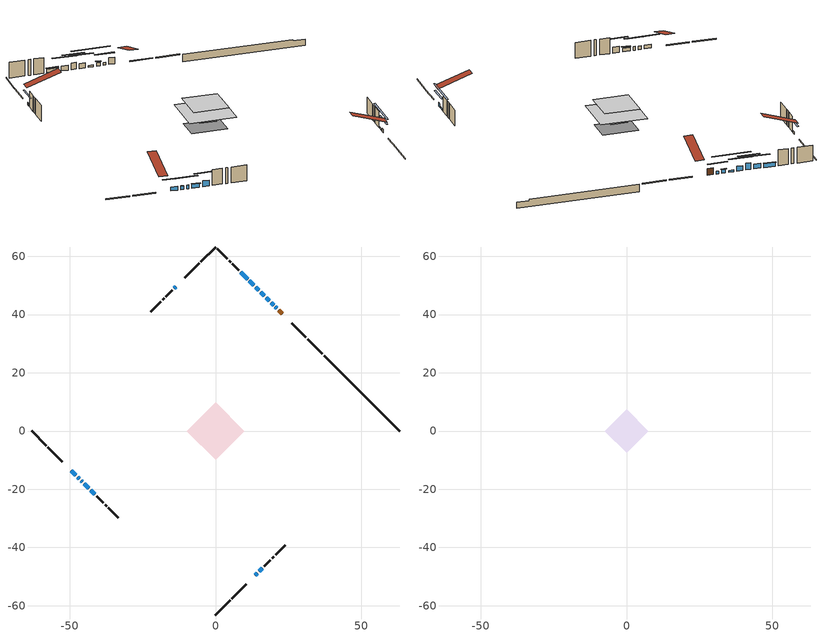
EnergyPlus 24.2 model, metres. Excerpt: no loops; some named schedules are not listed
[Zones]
conditioned space
 floor outside (Floor1 construction): -3.6,0 0,3.6 3.6,0 0,-3.6 z0.31
 floor adiabatic (AdiabaticFloorConstruction): -9.93,0 0,9.93 9.93,0 0,-9.93 z2.75
 floor foundation (Slab1 construction): -6.47,1.16 -1.16,6.47 6.47,-1.16 1.16,-6.47 z-1.98
 wall outside (RimJoist1 construction): 0,-63.22 4.98,-58.23 / -63.22,0 -58.23,-4.98 / 0,63.22 -4.98,58.23 / 36.7,26.52 31.71,31.5 z0.31:0.61
 wall outside (RimJoist2 construction): 5.64,-57.57 10.49,-52.72 / -57.57,-5.64 -52.72,-10.49 / -5.64,57.57 -10.49,52.72 / 31.05,32.16 26.2,37.01 z0.31:0.61
 wall outside (AdiabaticWallConstruction 1): 22.97,40.24 21.76,41.45 z0.31:2.34
 wall outside (AdiabaticWallConstruction): 21.1,42.11 20.6,42.61 / -13.72,49.49 -14.22,48.99 z0.31:1.13; 19.95,43.27 19.15,44.06 / 13.72,-49.49 14.33,-48.88 / -47.37,-15.85 -46.75,-16.46 / 11.02,52.19 8.65,54.57 z0.31:1.43; -49.49,-13.72 -48.02,-15.19 / -46.1,-17.12 -45.7,-17.51 / -45.05,-18.17 -43.47,-19.75 z0.31:1.48; 18.5,44.72 17.38,45.83 / 14.99,-48.23 16.03,-47.18 z0.31:0.82; 16.73,46.49 15.47,47.75 / 13.12,50.1 11.68,51.54 z0.31:1.78; 14.81,48.4 13.77,49.44 z0.31:2.34; -42.81,-20.4 -41.41,-21.81 z0.31:2.09
 wall outside (Wall1 construction): 16.69,-46.53 18.84,-44.38 / -40.75,-22.46 -38.6,-24.61 / -14.88,48.33 -17.03,46.18 / 7.99,55.23 5.84,57.38 z0.31:5.19
 wall outside (Wall2 construction): 19.5,-43.72 20.01,-43.21 / -37.94,-25.27 -37.43,-25.78 / -17.69,45.53 -18.2,45.01 / 5.18,58.03 4.67,58.55 z0.31:5.19
 wall outside (Wall3 construction): 20.67,-42.55 24.02,-39.2 / -36.77,-26.44 -33.42,-29.79 / -18.86,44.36 -22.21,41 / 4.01,59.2 0.66,62.56 z0.31:5.19
 wall foundation (FoundationWall1 construction): 37.35,25.86,-1.98 37.35,25.86,0.31 60.63,2.59,0.31 60.63,2.59,-0.11 63.22,0,-0.11 63.22,0,-1.98
 window (WindowConstruction): 21.1,42.11 20.6,42.61 z0.31:1.12
 window (WindowConstruction 7): 19.94,43.27 19.15,44.06 z0.31:1.43
 window (WindowConstruction 8): 13.72,-49.49 14.33,-48.88 z0.31:1.43
 window (WindowConstruction 9): -49.49,-13.72 -48.02,-15.19 z0.31:1.48
 window (WindowConstruction 10): -47.36,-15.85 -46.75,-16.46 z0.31:1.43
 window (WindowConstruction 11): -46.1,-17.12 -45.7,-17.51 z0.31:1.48
 window (WindowConstruction 12): -45.05,-18.17 -43.47,-19.75 z0.31:1.48
 window (WindowConstruction 13): 18.5,44.72 17.38,45.83 z0.31:0.82
 window (WindowConstruction 1): 16.73,46.49 15.47,47.75 z0.31:1.78
 window (WindowConstruction 14): 14.99,-48.23 16.03,-47.19 z0.31:0.82
 window (WindowConstruction 2): 14.81,48.4 13.77,49.44 z0.31:2.34
 window (WindowConstruction 3): 13.11,50.1 11.68,51.54 z0.31:1.78
 window (WindowConstruction 4): -13.72,49.49 -14.22,48.99 z0.31:1.12
 window (WindowConstruction 5): -42.81,-20.4 -41.41,-21.8 z0.31:2.09
 window (WindowConstruction 6): 11.02,52.2 8.65,54.57 z0.31:1.43
 door (Door): 22.97,40.24 21.76,41.45 z0.31:2.34
 ceiling adiabatic (AdiabaticFloorConstruction): 0,-9.93 9.93,0 0,9.93 -9.93,0 z2.75
attic - vented
 floor to conditioned space (Floor2 construction Reversed): -7.47,0 0,7.47 7.47,0 0,-7.47 z5.19
 roof outside (Roof1 construction): 13.06,-50.15,5.19 5.79,-42.88,8.62 3.87,-44.79,8.62 11.15,-52.07,5.19; -50.15,-13.06,5.19 -42.88,-5.79,8.62 -44.79,-3.87,8.62 -52.07,-11.15,5.19; -13.06,50.15,5.19 -5.79,42.88,8.62 -3.87,44.79,8.62 -11.15,52.07,5.19; 23.63,39.58,5.19 16.36,32.31,8.62 18.27,30.39,8.62 25.55,37.67,5.19
shading: 18.74,44.48 22.97,40.24 23.26,40.54 19.03,44.77 z3.76; 19.01,44.2 20.09,43.13 20.38,43.42 19.3,44.49 z1.63; 16.2,-47.02 11.85,-51.36 12.15,-51.65 16.49,-47.31 z4.07; -46.16,-17.06 -51.36,-11.85 -51.65,-12.15 -46.45,-17.35 z4.12; -44.89,-18.33 -49.23,-13.98 -49.52,-14.27 -45.18,-18.62 z4.07; -43.84,-19.38 -47.96,-15.25 -48.26,-15.54 -44.13,-19.67 z4.12; -43.33,-19.89 -45.19,-18.03 -45.48,-18.32 -43.62,-20.18 z1.68; 13.79,49.42 22.09,41.13 22.38,41.42 14.08,49.72 z5.9; 13.6,49.61 18.59,44.62 18.88,44.91 13.89,49.9 z4.42; 19.62,-43.59 11.4,-51.82 11.69,-52.11 19.91,-43.88 z5.9; 11.91,51.31 16.68,46.54 16.97,46.83 12.2,51.6 z4.98; 9.81,53.4 14.98,48.23 15.27,48.53 10.1,53.7 z4.42; -16.09,47.13 -11.85,51.36 -12.15,51.65 -16.38,47.42 z3.76; -39.54,-23.67 -44.68,-18.54 -44.97,-18.83 -39.83,-23.96 z4.73; 8.5,54.71 11.16,52.05 11.45,52.34 8.8,55 z1.63
[Building]
Building 1: Terrain=Suburbs
[Site:Location]
Edmonton Intl AP_AB: Latitude {deg}=53.31; Longitude {deg}=-113.58; Time Zone {hr}=-7; Elevation {m}=723; Keep Site Location Information=Yes
[Site:GroundTemperature:Shallow]
-1.56185, -3.61833, -3.78302, -2.80711, 1.11059, 5.01004, 8.39065, 10.5322, 10.7141, 8.97234, 5.67794, 1.89811
[Site:WaterMainsTemperature]
Calculation Method=Schedule; Temperature Schedule=mains temperature schedule
[Material] Roughness=Rough; Thermal Absorptance=0.9
Name | Thickness {m} | Conductivity {W/m-K} | Density {kg/m3} | Specific Heat {J/kg-K} | Solar Absorptance | Visible Absorptance
asphalt or fiberglass shingles | 0.00635 | 0.162714 | 1121.4 | 1465.45 | 0.4 | 0.4
ceiling loosefill ins | 0.254 | 0.0480833 | 16.02 | 1046.75 | 0.7 | 0.7
ceiling stud and cavity | 0.1397 | 0.508562 | 65.682 | 1177.47 | 0.7 | 0.7
concrete 4.0 in. | 0.1016 | 1.803125 | 2242.8 | 837.4 | 0.7 | 0.7
concrete 8.0 in. | 0.2032 | 1.803125 | 2242.8 | 837.4 | 0.7 | 0.7
door material | 0.04445 | 0.053851 | 512.64 | 1214.23 | 0.7 | 0.7
exterior vertical ins | 0.0457286 | 0.029427 | 32.04 | 1214.23 | 0.7 | 0.7
floor covering | 0.0127 | 0.0433444 | 54.468 | 1339.84 | 0.6 | 0.6
floor rigid ins | 0.103632 | 0.029427 | 32.04 | 1214.23 | 0.7 | 0.7
floor rigid ins 1; wall rigid ins 1 | 0.512978 | 0.029427 | 32.04 | 1214.23 | 0.7 | 0.7
floor stud and cavity | 0.1397 | 0.295818 | 92.3553 | 1139.71 | 0.7 | 0.7
floor stud and cavity 1 | 0.1397 | 1.75129 | 37.0049 | 1207.88 | 0.7 | 0.7
furniture material conditioned space 1 | 0.1524 | 0.115458 | 640.8 | 1214.23 | 0.6 | 0.6
gypsum board | 0.0127 | 0.160291 | 801 | 837.4 | 0.6 | 0.6
gypsum board 1 | 0.0127 | 0.160291 | 801 | 837.4 | 0.7 | 0.7
osb sheathing 0.5 in. | 0.0127 | 0.115458 | 512.64 | 1214.23 | 0.7 | 0.7
osb sheathing 0.75 in. | 0.01905 | 0.115458 | 512.64 | 1214.23 | 0.7 | 0.7
osb sheathing 2.0 in. | 0.0508 | 0.115458 | 512.64 | 1214.23 | 0.7 | 0.7
rim joist rigid ins; wall rigid ins | 0.051816 | 0.029427 | 32.04 | 1214.23 | 0.7 | 0.7
rim joist stud and cavity | 0.0508 | 0.0451784 | 125.044 | 1163.47 | 0.6 | 0.6
rim joist stud and cavity 1 | 0.0508 | 0.0413573 | 125.044 | 1163.47 | 0.6 | 0.6
wall stud and cavity | 0.1397 | 0.221002 | 139.0536 | 1170.24 | 0.7 | 0.7
wall stud and cavity 1 | 0.1397 | 0.472276 | 139.0536 | 1170.24 | 0.7 | 0.7
wall stud and cavity 2 | 0.1397 | 0.216185 | 139.0536 | 1170.24 | 0.7 | 0.7
wall stud and cavity 3 | 0.0889 | 0.380278 | 52.3479 | 1209.89 | 0.7 | 0.7
wall stud and cavity 4 | 0.0889 | 0.391764 | 83.0341 | 1211.67 | 0.7 | 0.7
wood siding | 0.0254 | 0.102417 | 544.68 | 1172.36 | 0.4 | 0.4
wood siding 1; wood siding 2; wood siding 3 | 0.0254 | 0.102417 | 544.68 | 1172.36 | 0.7 | 0.7
[WindowMaterial:SimpleGlazingSystem]
Name | U-Factor {W/m2-K} | Solar Heat Gain Coefficient
WindowMaterial | 2.57724 | 0.44
WindowMaterial 1 | 2.38987 | 0.64
WindowMaterial 10 | 2.51422 | 0.46
WindowMaterial 11 | 2.5233 | 0.45
WindowMaterial 2 | 2.98833 | 0.58
WindowMaterial 3 | 2.149123 | 0.6
WindowMaterial 4 | 2.12584 | 0.61
WindowMaterial 5 | 2.4035 | 0.51
WindowMaterial 6 | 2.4563 | 0.61
WindowMaterial 7 | 2.48753 | 0.6
WindowMaterial 8 | 2.2553 | 0.57
WindowMaterial 9 | 2.557939 | 0.57
[Construction]
AdiabaticFloorConstruction: floor stud and cavity 1, floor rigid ins 1, osb sheathing 0.75 in., floor covering
AdiabaticWallConstruction: wood siding 2, wall rigid ins 1, wall stud and cavity 3, gypsum board
AdiabaticWallConstruction 1: wood siding 3, wall rigid ins 1, wall stud and cavity 3, gypsum board
Door: door material
Floor1 construction: floor stud and cavity, floor rigid ins, osb sheathing 0.75 in., floor covering
Floor2 construction Reversed: gypsum board, ceiling stud and cavity, ceiling loosefill ins
FoundationWall1 construction: concrete 8.0 in., gypsum board 1
furniture construction conditioned space 1: furniture material conditioned space 1
PartitionWallConstruction: gypsum board, wall stud and cavity 4, gypsum board
RimJoist1 construction: wood siding 1, osb sheathing 2.0 in., rim joist stud and cavity
RimJoist2 construction: wood siding 1, rim joist rigid ins, osb sheathing 2.0 in., rim joist stud and cavity 1
Roof1 construction: asphalt or fiberglass shingles
Slab1 construction: concrete 4.0 in.
Wall1 construction: wood siding, wall rigid ins, osb sheathing 0.5 in., wall stud and cavity, gypsum board
Wall2 construction: wood siding, wall rigid ins, osb sheathing 0.5 in., wall stud and cavity 1, gypsum board
Wall3 construction: wood siding, wall rigid ins, osb sheathing 0.5 in., wall stud and cavity 2, gypsum board
WindowConstruction; WindowConstruction 4: WindowMaterial
WindowConstruction 1: WindowMaterial 1
WindowConstruction 10; WindowConstruction 8: WindowMaterial 7
WindowConstruction 11; WindowConstruction 12: WindowMaterial 9
WindowConstruction 13: WindowMaterial 10
WindowConstruction 14: WindowMaterial 11
WindowConstruction 2: WindowMaterial 2
WindowConstruction 3: WindowMaterial 3
WindowConstruction 5: WindowMaterial 4
WindowConstruction 6: WindowMaterial 5
WindowConstruction 7: WindowMaterial 6
WindowConstruction 9: WindowMaterial 8
[Zone] Multiplier=1; Part of Total Floor Area=Yes
Name | Volume {m3}
attic - vented | 62.0778
conditioned space | 703.9
[Space]
Name | Zone | Volume {m3}
attic - vented 1 | attic - vented | 62.0778
conditioned space 1 | conditioned space | 703.9
[ZoneInfiltration:EffectiveLeakageArea]
infil attic - vented 1: Zone or Space=attic - vented 1; Schedule=Always On Discrete; Effective Air Leakage Area {cm2}=3879.3; Stack Coefficient=0.000238429; Wind Coefficient=1.04328e-05
[ZoneMixing]
whole house fan mix: Zone or Space=attic - vented; Schedule=Always On Continuous; Design Flow Rate Calculation Method=Flow/Zone; Design Flow Rate {m3/s}=0; Source Zone or Space=conditioned space
[SurfaceProperty:ExposedFoundationPerimeter]
Slab1: Exposed Perimeter Calculation Method=TotalExposedPerimeter; Total Exposed Perimeter {m}=36.575
[InternalMass] Zone or ZoneList=conditioned space; Space or SpaceList=conditioned space 1
Name | Construction | Surface Area {m2}
furniture mass conditioned space 1 | furniture construction conditioned space 1 | 121.568
partition wall mass | PartitionWallConstruction | 303.92
[Lights]
interior lighting: Zone or ZoneList or Space or SpaceList=conditioned space 1; Schedule=interior lighting schedule; Design Level Calculation Method=LightingLevel; Lighting Level {W}=343.2; Return Air Fraction=0; Fraction Radiant=0.6; Fraction Visible=0.2; Fraction Replaceable=1
[People]
occupants: Zone or ZoneList or Space or SpaceList=conditioned space 1; Number of People Schedule=occupants schedule; Number of People Calculation Method=People; Number of People=3; Fraction Radiant=0.314171; Sensible Heat Fraction=0.56303; Activity Level Schedule=occupants activity schedule; Carbon Dioxide Generation Rate {m3/s-W}=0; Enable ASHRAE 55 Comfort Warnings=No; Mean Radiant Temperature Calculation Type=EnclosureAveraged
[ElectricEquipment] Zone or ZoneList or Space or SpaceList=conditioned space 1; Design Level Calculation Method=EquipmentLevel
Name | Schedule | Design Level {W} | Fraction Latent | Fraction Radiant | Fraction Lost
clothes dryer | clothes dryer schedule | 140.772 | 0.015 | 0.081 | 0.85
clothes washer | clothes washer schedule | 32.1985 | 0.03 | 0.162 | 0.7
cooking range | cooking range schedule | 215.147 | 0.08 | 0.432 | 0.2
dishwasher | dishwasher schedule | 66.8632 | 0.3 | 0.18 | 0.4
fridge | fridge schedule | 72.9452 | 0 | 0.6 | 0
mech vent bath fan 0 | mech vent bath fan 0 schedule | 50.2 | 0 | 0 | 1
mech vent bath fan 1 | mech vent bath fan 1 schedule | 50.2 | 0 | 0 | 1
mech vent house fan | mech vent house fan schedule | 0 | 0 | 0 | 1
mech vent house fan cfis | mech vent house fan cfis schedule | 0 | 0 | 0 | 0
mech vent range fan 0 | mech vent range fan 0 schedule | 57 | 0 | 0 | 1
misc plug loads | misc plug loads schedule | 494.7 | 0.045 | 0.513 | 0.1
whole house fan | Always On Discrete | 0 | 0 | 0 | 1
[OtherEquipment] Zone or ZoneList or Space or SpaceList=conditioned space 1; Design Level Calculation Method=EquipmentLevel
Name | Fuel Type | Schedule | Design Level {W} | Fraction Latent | Fraction Radiant | Fraction Lost
clothes dryer 1 | Electricity | clothes dryer schedule | 0 | 0.015 | 0.081 | 0.85
cooking range 1 | Electricity | cooking range schedule | 0 | 0.08 | 0.432 | 0.2
general water use latent | None | general water use schedule | 62.594 | 1 | 0 | 0
general water use sensible | None | general water use schedule | -61.6891 | 0 | 0.6 | 0
mech vent house fan latent load | None | Always On Discrete | 0 | 1 | 0 | 0
mech vent house fan sensible load | None | Always On Discrete | 0 | 0 | 0 | 0
water heater energy adjustment1 | NaturalGas | Always On Discrete | 0.01 | 0 | 0 | 1
[ZoneInfiltration:DesignFlowRate] Zone or ZoneList or Space or SpaceList=conditioned space 1; Schedule=Always On Discrete; Design Flow Rate Calculation Method=Flow/Zone; Design Flow Rate {m3/s}=0
infil flow; natural vent flow; whole house fan flow
[Foundation:Kiva]
Foundation Kiva 1: Initial Indoor Air Temperature {C}=18; Wall Height Above Grade {m}=0.309982; Wall Depth Below Slab {m}=0.2032; Custom Block Material Name 1=exterior vertical ins; Custom Block Depth 1 {m}=2.28999; Custom Block X Position 1 {m}=0.2159; Custom Block Z Position 1 {m}=0
[Foundation:Kiva:Settings]
Soil Conductivity {W/m-K}=0.849921; Soil Density {kg/m3}=1842.3; Soil Specific Heat {J/kg-K}=418.7; Ground Solar Absorptivity=0.9; Ground Thermal Absorptivity=0.9; Ground Surface Roughness {m}=0.03; Far-Field Width {m}=40; Deep-Ground Boundary Condition=ZeroFlux; Deep-Ground Depth {m}=40; Minimum Cell Dimension {m}=0.2; Maximum Cell Growth Coefficient=3; Simulation Timestep=Timestep
[Exterior:Lights]
exterior lighting: Schedule=exterior lighting schedule; Design Level {W}=75.6
[Schedule:Constant]
Name | Hourly Value
Always On Continuous; mech vent house fan schedule; mech vent house fan cfis schedule; Always On Discrete | 1
occupants activity schedule | 117.228
fridge schedule | 0
[Schedule:Week:Daily]
interior lighting schedule Week Rule - Jan1-Jan27: interior lighting schedule day, interior lighting schedule day, interior lighting schedule day, interior lighting schedule day, interior lighting schedule day, interior lighting schedule day, interior lighting schedule day, interior lighting schedule default day, interior lighting schedule default day, interior lighting schedule default day, interior lighting schedule default day, interior lighting schedule default day
interior lighting schedule Week Rule - Jan28-Feb3: interior lighting schedule day, interior lighting schedule day, interior lighting schedule day, interior lighting schedule day, interior lighting schedule day 1, interior lighting schedule day 1, interior lighting schedule day 1, interior lighting schedule default day, interior lighting schedule default day, interior lighting schedule default day, interior lighting schedule default day, interior lighting schedule default day
interior lighting schedule Week Rule - Feb4-Feb24: interior lighting schedule day 1, interior lighting schedule day 1, interior lighting schedule day 1, interior lighting schedule day 1, interior lighting schedule day 1, interior lighting schedule day 1, interior lighting schedule day 1, interior lighting schedule default day, interior lighting schedule default day, interior lighting schedule default day, interior lighting schedule default day, interior lighting schedule default day
interior lighting schedule Week Rule - Feb25-Mar3: interior lighting schedule day 1, interior lighting schedule day 1, interior lighting schedule day 1, interior lighting schedule day 1, interior lighting schedule day 2, interior lighting schedule day 2, interior lighting schedule day 2, interior lighting schedule default day, interior lighting schedule default day, interior lighting schedule default day, interior lighting schedule default day, interior lighting schedule default day
interior lighting schedule Week Rule - Mar4-Mar31: interior lighting schedule day 2, interior lighting schedule day 2, interior lighting schedule day 2, interior lighting schedule day 2, interior lighting schedule day 2, interior lighting schedule day 2, interior lighting schedule day 2, interior lighting schedule default day, interior lighting schedule default day, interior lighting schedule default day, interior lighting schedule default day, interior lighting schedule default day
interior lighting schedule Week Rule - Apr1-Apr28: interior lighting schedule day 3, interior lighting schedule day 3, interior lighting schedule day 3, interior lighting schedule day 3, interior lighting schedule day 3, interior lighting schedule day 3, interior lighting schedule day 3, interior lighting schedule default day, interior lighting schedule default day, interior lighting schedule default day, interior lighting schedule default day, interior lighting schedule default day
interior lighting schedule Week Rule - Apr29-May5: interior lighting schedule day 3, interior lighting schedule day 3, interior lighting schedule day 4, interior lighting schedule day 4, interior lighting schedule day 4, interior lighting schedule day 4, interior lighting schedule day 4, interior lighting schedule default day, interior lighting schedule default day, interior lighting schedule default day, interior lighting schedule default day, interior lighting schedule default day
interior lighting schedule Week Rule - May6-May26: interior lighting schedule day 4, interior lighting schedule day 4, interior lighting schedule day 4, interior lighting schedule day 4, interior lighting schedule day 4, interior lighting schedule day 4, interior lighting schedule day 4, interior lighting schedule default day, interior lighting schedule default day, interior lighting schedule default day, interior lighting schedule default day, interior lighting schedule default day
interior lighting schedule Week Rule - May27-Jun2: interior lighting schedule day 4, interior lighting schedule day 4, interior lighting schedule day 4, interior lighting schedule day 4, interior lighting schedule day 4, interior lighting schedule day 5, interior lighting schedule day 5, interior lighting schedule default day, interior lighting schedule default day, interior lighting schedule default day, interior lighting schedule default day, interior lighting schedule default day
interior lighting schedule Week Rule - Jun3-Jun30: interior lighting schedule day 5, interior lighting schedule day 5, interior lighting schedule day 5, interior lighting schedule day 5, interior lighting schedule day 5, interior lighting schedule day 5, interior lighting schedule day 5, interior lighting schedule default day, interior lighting schedule default day, interior lighting schedule default day, interior lighting schedule default day, interior lighting schedule default day
interior lighting schedule Week Rule - Jul1-Jul28: interior lighting schedule day 6, interior lighting schedule day 6, interior lighting schedule day 6, interior lighting schedule day 6, interior lighting schedule day 6, interior lighting schedule day 6, interior lighting schedule day 6, interior lighting schedule default day, interior lighting schedule default day, interior lighting schedule default day, interior lighting schedule default day, interior lighting schedule default day
interior lighting schedule Week Rule - Jul29-Aug4: interior lighting schedule day 6, interior lighting schedule day 6, interior lighting schedule day 6, interior lighting schedule day 7, interior lighting schedule day 7, interior lighting schedule day 7, interior lighting schedule day 7, interior lighting schedule default day, interior lighting schedule default day, interior lighting schedule default day, interior lighting schedule default day, interior lighting schedule default day
interior lighting schedule Week Rule - Aug5-Aug25: interior lighting schedule day 7, interior lighting schedule day 7, interior lighting schedule day 7, interior lighting schedule day 7, interior lighting schedule day 7, interior lighting schedule day 7, interior lighting schedule day 7, interior lighting schedule default day, interior lighting schedule default day, interior lighting schedule default day, interior lighting schedule default day, interior lighting schedule default day
interior lighting schedule Week Rule - Aug26-Sep1: interior lighting schedule day 7, interior lighting schedule day 7, interior lighting schedule day 7, interior lighting schedule day 7, interior lighting schedule day 7, interior lighting schedule day 7, interior lighting schedule day 8, interior lighting schedule default day, interior lighting schedule default day, interior lighting schedule default day, interior lighting schedule default day, interior lighting schedule default day
interior lighting schedule Week Rule - Sep2-Sep29: interior lighting schedule day 8, interior lighting schedule day 8, interior lighting schedule day 8, interior lighting schedule day 8, interior lighting schedule day 8, interior lighting schedule day 8, interior lighting schedule day 8, interior lighting schedule default day, interior lighting schedule default day, interior lighting schedule default day, interior lighting schedule default day, interior lighting schedule default day
interior lighting schedule Week Rule - Sep30-Oct6: interior lighting schedule day 8, interior lighting schedule day 9, interior lighting schedule day 9, interior lighting schedule day 9, interior lighting schedule day 9, interior lighting schedule day 9, interior lighting schedule day 9, interior lighting schedule default day, interior lighting schedule default day, interior lighting schedule default day, interior lighting schedule default day, interior lighting schedule default day
interior lighting schedule Week Rule - Oct7-Oct27: interior lighting schedule day 9, interior lighting schedule day 9, interior lighting schedule day 9, interior lighting schedule day 9, interior lighting schedule day 9, interior lighting schedule day 9, interior lighting schedule day 9, interior lighting schedule default day, interior lighting schedule default day, interior lighting schedule default day, interior lighting schedule default day, interior lighting schedule default day
interior lighting schedule Week Rule - Oct28-Nov3: interior lighting schedule day 9, interior lighting schedule day 9, interior lighting schedule day 9, interior lighting schedule day 9, interior lighting schedule day 10, interior lighting schedule day 10, interior lighting schedule day 10, interior lighting schedule default day, interior lighting schedule default day, interior lighting schedule default day, interior lighting schedule default day, interior lighting schedule default day
interior lighting schedule Week Rule - Nov4-Nov24: interior lighting schedule day 10, interior lighting schedule day 10, interior lighting schedule day 10, interior lighting schedule day 10, interior lighting schedule day 10, interior lighting schedule day 10, interior lighting schedule day 10, interior lighting schedule default day, interior lighting schedule default day, interior lighting schedule default day, interior lighting schedule default day, interior lighting schedule default day
interior lighting schedule Week Rule - Nov25-Dec1: interior lighting schedule day 10, interior lighting schedule day 10, interior lighting schedule day 10, interior lighting schedule day 10, interior lighting schedule day 10, interior lighting schedule day 10, interior lighting schedule day 11, interior lighting schedule default day, interior lighting schedule default day, interior lighting schedule default day, interior lighting schedule default day, interior lighting schedule default day
interior lighting schedule Week Rule - Dec2-Dec31: interior lighting schedule day 11, interior lighting schedule day 11, interior lighting schedule day 11, interior lighting schedule day 11, interior lighting schedule day 11, interior lighting schedule day 11, interior lighting schedule day 11, interior lighting schedule default day, interior lighting schedule default day, interior lighting schedule default day, interior lighting schedule default day, interior lighting schedule default day
occupants schedule Week Rule - Jan1-Dec31: occupants schedule day, occupants schedule day, occupants schedule day, occupants schedule day, occupants schedule day, occupants schedule day, occupants schedule day, occupants schedule default day, occupants schedule default day, occupants schedule default day, occupants schedule default day, occupants schedule default day
clothes dryer schedule Week Rule - Jan1-Dec31: clothes dryer schedule day, clothes dryer schedule day, clothes dryer schedule day, clothes dryer schedule day, clothes dryer schedule day, clothes dryer schedule day, clothes dryer schedule day, clothes dryer schedule default day, clothes dryer schedule default day, clothes dryer schedule default day, clothes dryer schedule default day, clothes dryer schedule default day
clothes washer schedule Week Rule - Jan1-Dec31: clothes washer schedule day, clothes washer schedule day, clothes washer schedule day, clothes washer schedule day, clothes washer schedule day, clothes washer schedule day, clothes washer schedule day, clothes washer schedule default day, clothes washer schedule default day, clothes washer schedule default day, clothes washer schedule default day, clothes washer schedule default day
cooking range schedule Week Rule - Jan1-Dec31: cooking range schedule day, cooking range schedule day, cooking range schedule day, cooking range schedule day, cooking range schedule day, cooking range schedule day, cooking range schedule day, cooking range schedule default day, cooking range schedule default day, cooking range schedule default day, cooking range schedule default day, cooking range schedule default day
dishwasher schedule Week Rule - Jan1-Dec31: dishwasher schedule day, dishwasher schedule day, dishwasher schedule day, dishwasher schedule day, dishwasher schedule day, dishwasher schedule day, dishwasher schedule day, dishwasher schedule default day, dishwasher schedule default day, dishwasher schedule default day, dishwasher schedule default day, dishwasher schedule default day
mech vent bath fan 0 schedule Week Rule - Jan1-Dec31: mech vent bath fan 0 schedule day, mech vent bath fan 0 schedule day, mech vent bath fan 0 schedule day, mech vent bath fan 0 schedule day, mech vent bath fan 0 schedule day, mech vent bath fan 0 schedule day, mech vent bath fan 0 schedule day, mech vent bath fan 0 schedule default day, mech vent bath fan 0 schedule default day, mech vent bath fan 0 schedule default day, mech vent bath fan 0 schedule default day, mech vent bath fan 0 schedule default day
mech vent bath fan 1 schedule Week Rule - Jan1-Dec31: mech vent bath fan 1 schedule day, mech vent bath fan 1 schedule day, mech vent bath fan 1 schedule day, mech vent bath fan 1 schedule day, mech vent bath fan 1 schedule day, mech vent bath fan 1 schedule day, mech vent bath fan 1 schedule day, mech vent bath fan 1 schedule default day, mech vent bath fan 1 schedule default day, mech vent bath fan 1 schedule default day, mech vent bath fan 1 schedule default day, mech vent bath fan 1 schedule default day
mech vent range fan 0 schedule Week Rule - Jan1-Dec31: mech vent range fan 0 schedule day, mech vent range fan 0 schedule day, mech vent range fan 0 schedule day, mech vent range fan 0 schedule day, mech vent range fan 0 schedule day, mech vent range fan 0 schedule day, mech vent range fan 0 schedule day, mech vent range fan 0 schedule default day, mech vent range fan 0 schedule default day, mech vent range fan 0 schedule default day, mech vent range fan 0 schedule default day, mech vent range fan 0 schedule default day
misc plug loads schedule Week Rule - Jan1-Dec31: misc plug loads schedule day, misc plug loads schedule day, misc plug loads schedule day, misc plug loads schedule day, misc plug loads schedule day, misc plug loads schedule day, misc plug loads schedule day, misc plug loads schedule default day, misc plug loads schedule default day, misc plug loads schedule default day, misc plug loads schedule default day, misc plug loads schedule default day
general water use schedule Week Rule - Jan1-Dec31: general water use schedule day, general water use schedule day, general water use schedule day, general water use schedule day, general water use schedule day, general water use schedule day, general water use schedule day, general water use schedule default day, general water use schedule default day, general water use schedule default day, general water use schedule default day, general water use schedule default day
exterior lighting schedule Week Rule - Jan1-Jan27: exterior lighting schedule day, exterior lighting schedule day, exterior lighting schedule day, exterior lighting schedule day, exterior lighting schedule day, exterior lighting schedule day, exterior lighting schedule day, exterior lighting schedule default day, exterior lighting schedule default day, exterior lighting schedule default day, exterior lighting schedule default day, exterior lighting schedule default day
exterior lighting schedule Week Rule - Jan28-Feb3: exterior lighting schedule day, exterior lighting schedule day, exterior lighting schedule day, exterior lighting schedule day, exterior lighting schedule day 1, exterior lighting schedule day 1, exterior lighting schedule day 1, exterior lighting schedule default day, exterior lighting schedule default day, exterior lighting schedule default day, exterior lighting schedule default day, exterior lighting schedule default day
exterior lighting schedule Week Rule - Feb4-Feb24: exterior lighting schedule day 1, exterior lighting schedule day 1, exterior lighting schedule day 1, exterior lighting schedule day 1, exterior lighting schedule day 1, exterior lighting schedule day 1, exterior lighting schedule day 1, exterior lighting schedule default day, exterior lighting schedule default day, exterior lighting schedule default day, exterior lighting schedule default day, exterior lighting schedule default day
exterior lighting schedule Week Rule - Feb25-Mar3: exterior lighting schedule day 1, exterior lighting schedule day 1, exterior lighting schedule day 1, exterior lighting schedule day 1, exterior lighting schedule day 2, exterior lighting schedule day 2, exterior lighting schedule day 2, exterior lighting schedule default day, exterior lighting schedule default day, exterior lighting schedule default day, exterior lighting schedule default day, exterior lighting schedule default day
exterior lighting schedule Week Rule - Mar4-Mar31: exterior lighting schedule day 2, exterior lighting schedule day 2, exterior lighting schedule day 2, exterior lighting schedule day 2, exterior lighting schedule day 2, exterior lighting schedule day 2, exterior lighting schedule day 2, exterior lighting schedule default day, exterior lighting schedule default day, exterior lighting schedule default day, exterior lighting schedule default day, exterior lighting schedule default day
exterior lighting schedule Week Rule - Apr1-Apr28: exterior lighting schedule day 3, exterior lighting schedule day 3, exterior lighting schedule day 3, exterior lighting schedule day 3, exterior lighting schedule day 3, exterior lighting schedule day 3, exterior lighting schedule day 3, exterior lighting schedule default day, exterior lighting schedule default day, exterior lighting schedule default day, exterior lighting schedule default day, exterior lighting schedule default day
exterior lighting schedule Week Rule - Apr29-May5: exterior lighting schedule day 3, exterior lighting schedule day 3, exterior lighting schedule day 4, exterior lighting schedule day 4, exterior lighting schedule day 4, exterior lighting schedule day 4, exterior lighting schedule day 4, exterior lighting schedule default day, exterior lighting schedule default day, exterior lighting schedule default day, exterior lighting schedule default day, exterior lighting schedule default day
exterior lighting schedule Week Rule - May6-May26: exterior lighting schedule day 4, exterior lighting schedule day 4, exterior lighting schedule day 4, exterior lighting schedule day 4, exterior lighting schedule day 4, exterior lighting schedule day 4, exterior lighting schedule day 4, exterior lighting schedule default day, exterior lighting schedule default day, exterior lighting schedule default day, exterior lighting schedule default day, exterior lighting schedule default day
exterior lighting schedule Week Rule - May27-Jun2: exterior lighting schedule day 4, exterior lighting schedule day 4, exterior lighting schedule day 4, exterior lighting schedule day 4, exterior lighting schedule day 4, exterior lighting schedule day 5, exterior lighting schedule day 5, exterior lighting schedule default day, exterior lighting schedule default day, exterior lighting schedule default day, exterior lighting schedule default day, exterior lighting schedule default day
exterior lighting schedule Week Rule - Jun3-Jun30: exterior lighting schedule day 5, exterior lighting schedule day 5, exterior lighting schedule day 5, exterior lighting schedule day 5, exterior lighting schedule day 5, exterior lighting schedule day 5, exterior lighting schedule day 5, exterior lighting schedule default day, exterior lighting schedule default day, exterior lighting schedule default day, exterior lighting schedule default day, exterior lighting schedule default day
exterior lighting schedule Week Rule - Jul1-Jul28: exterior lighting schedule day 6, exterior lighting schedule day 6, exterior lighting schedule day 6, exterior lighting schedule day 6, exterior lighting schedule day 6, exterior lighting schedule day 6, exterior lighting schedule day 6, exterior lighting schedule default day, exterior lighting schedule default day, exterior lighting schedule default day, exterior lighting schedule default day, exterior lighting schedule default day
exterior lighting schedule Week Rule - Jul29-Aug4: exterior lighting schedule day 6, exterior lighting schedule day 6, exterior lighting schedule day 6, exterior lighting schedule day 7, exterior lighting schedule day 7, exterior lighting schedule day 7, exterior lighting schedule day 7, exterior lighting schedule default day, exterior lighting schedule default day, exterior lighting schedule default day, exterior lighting schedule default day, exterior lighting schedule default day
[Schedule:Year]
interior lighting schedule: interior lighting schedule Week Rule - Jan1-Jan27, 1, 1, 1, 27, interior lighting schedule Week Rule - Jan28-Feb3, 1, 28, 2, 3, interior lighting schedule Week Rule - Feb4-Feb24, 2, 4, 2, 24, interior lighting schedule Week Rule - Feb25-Mar3, 2, 25, 3, 3, interior lighting schedule Week Rule - Mar4-Mar31, 3, 4, 3, 31, interior lighting schedule Week Rule - Apr1-Apr28, 4, 1, 4, 28, interior lighting schedule Week Rule - Apr29-May5, 4, 29, 5, 5, interior lighting schedule Week Rule - May6-May26, 5, 6, 5, 26, interior lighting schedule Week Rule - May27-Jun2, 5, 27, 6, 2, interior lighting schedule Week Rule - Jun3-Jun30, 6, 3, 6, 30, interior lighting schedule Week Rule - Jul1-Jul28, 7, 1, 7, 28, interior lighting schedule Week Rule - Jul29-Aug4, 7, 29, 8, 4, interior lighting schedule Week Rule - Aug5-Aug25, 8, 5, 8, 25, interior lighting schedule Week Rule - Aug26-Sep1, 8, 26, 9, 1, interior lighting schedule Week Rule - Sep2-Sep29, 9, 2, 9, 29, interior lighting schedule Week Rule - Sep30-Oct6, 9, 30, 10, 6, interior lighting schedule Week Rule - Oct7-Oct27, 10, 7, 10, 27, interior lighting schedule Week Rule - Oct28-Nov3, 10, 28, 11, 3, interior lighting schedule Week Rule - Nov4-Nov24, 11, 4, 11, 24, interior lighting schedule Week Rule - Nov25-Dec1, 11, 25, 12, 1, interior lighting schedule Week Rule - Dec2-Dec31, 12, 2, 12, 31
occupants schedule: occupants schedule Week Rule - Jan1-Dec31, 1, 1, 12, 31
clothes dryer schedule: clothes dryer schedule Week Rule - Jan1-Dec31, 1, 1, 12, 31
clothes washer schedule: clothes washer schedule Week Rule - Jan1-Dec31, 1, 1, 12, 31
cooking range schedule: cooking range schedule Week Rule - Jan1-Dec31, 1, 1, 12, 31
dishwasher schedule: dishwasher schedule Week Rule - Jan1-Dec31, 1, 1, 12, 31
mech vent bath fan 0 schedule: mech vent bath fan 0 schedule Week Rule - Jan1-Dec31, 1, 1, 12, 31
mech vent bath fan 1 schedule: mech vent bath fan 1 schedule Week Rule - Jan1-Dec31, 1, 1, 12, 31
mech vent range fan 0 schedule: mech vent range fan 0 schedule Week Rule - Jan1-Dec31, 1, 1, 12, 31
misc plug loads schedule: misc plug loads schedule Week Rule - Jan1-Dec31, 1, 1, 12, 31
general water use schedule: general water use schedule Week Rule - Jan1-Dec31, 1, 1, 12, 31
exterior lighting schedule: exterior lighting schedule Week Rule - Jan1-Jan27, 1, 1, 1, 27, exterior lighting schedule Week Rule - Jan28-Feb3, 1, 28, 2, 3, exterior lighting schedule Week Rule - Feb4-Feb24, 2, 4, 2, 24, exterior lighting schedule Week Rule - Feb25-Mar3, 2, 25, 3, 3, exterior lighting schedule Week Rule - Mar4-Mar31, 3, 4, 3, 31, exterior lighting schedule Week Rule - Apr1-Apr28, 4, 1, 4, 28, exterior lighting schedule Week Rule - Apr29-May5, 4, 29, 5, 5, exterior lighting schedule Week Rule - May6-May26, 5, 6, 5, 26, exterior lighting schedule Week Rule - May27-Jun2, 5, 27, 6, 2, exterior lighting schedule Week Rule - Jun3-Jun30, 6, 3, 6, 30, exterior lighting schedule Week Rule - Jul1-Jul28, 7, 1, 7, 28, exterior lighting schedule Week Rule - Jul29-Aug4, 7, 29, 8, 4, exterior lighting schedule Week Rule - Aug5-Aug25, 8, 5, 8, 25, exterior lighting schedule Week Rule - Aug26-Sep1, 8, 26, 9, 1, exterior lighting schedule Week Rule - Sep2-Sep29, 9, 2, 9, 29, exterior lighting schedule Week Rule - Sep30-Oct6, 9, 30, 10, 6, exterior lighting schedule Week Rule - Oct7-Oct27, 10, 7, 10, 27, exterior lighting schedule Week Rule - Oct28-Nov3, 10, 28, 11, 3, exterior lighting schedule Week Rule - Nov4-Nov24, 11, 4, 11, 24, exterior lighting schedule Week Rule - Nov25-Dec1, 11, 25, 12, 1, exterior lighting schedule Week Rule - Dec2-Dec31, 12, 2, 12, 31
[Schedule:Compact]
mains temperature schedule: Through: 01/01, For: AllDays, Until: 24:00, 3.97167, Through: 01/02, For: AllDays, Until: 24:00, 3.90778, Through: 01/03, For: AllDays, Until: 24:00, 3.84556, Through: 01/04, For: AllDays, Until: 24:00, 3.78389, Through: 01/05, For: AllDays, Until: 24:00, 3.72278, Through: 01/06, For: AllDays, Until: 24:00, 3.66278, Through: 01/07, For: AllDays, Until: 24:00, 3.60389, Through: 01/08, For: AllDays, Until: 24:00, 3.54556, Through: 01/09, For: AllDays, Until: 24:00, 3.48833, Through: 01/10, For: AllDays, Until: 24:00, 3.43167, Through: 01/11, For: AllDays, Until: 24:00, 3.37611, Through: 01/12, For: AllDays, Until: 24:00, 3.32167, Through: 01/13, For: AllDays, Until: 24:00, 3.26833, Through: 01/14, For: AllDays, Until: 24:00, 3.21556, Through: 01/15, For: AllDays, Until: 24:00, 3.16444, Through: 01/16, For: AllDays, Until: 24:00, 3.11389, Through: 01/17, For: AllDays, Until: 24:00, 3.06444, Through: 01/18, For: AllDays, Until: 24:00, 3.01611, Through: 01/19, For: AllDays, Until: 24:00, 2.96889, Through: 01/20, For: AllDays, Until: 24:00, 2.92278, Through: 01/21, For: AllDays, Until: 24:00, 2.87722, Through: 01/22, For: AllDays, Until: 24:00, 2.83333, Through: 01/23, For: AllDays, Until: 24:00, 2.79056, Through: 01/24, For: AllDays, Until: 24:00, 2.74889, Through: 01/25, For: AllDays, Until: 24:00, 2.70833, Through: 01/26, For: AllDays, Until: 24:00, 2.66889, Through: 01/27, For: AllDays, Until: 24:00, 2.63056, Through: 01/28, For: AllDays, Until: 24:00, 2.59333, Through: 01/29, For: AllDays, Until: 24:00, 2.55778, Through: 01/30, For: AllDays, Until: 24:00, 2.52278, Through: 01/31, For: AllDays, Until: 24:00, 2.48944, Through: 02/01, For: AllDays, Until: 24:00, 2.45722, Through: 02/02, For: AllDays, Until: 24:00, 2.42611, Through: 02/03, For: AllDays, Until: 24:00, 2.39667, Through: 02/04, For: AllDays, Until: 24:00, 2.36833, Through: 02/05, For: AllDays, Until: 24:00, 2.34111, Through: 02/06, For: AllDays, Until: 24:00, 2.315, Through: 02/07, For: AllDays, Until: 24:00, 2.29056, Through: 02/08, For: AllDays, Until: 24:00, 2.26722, Through: 02/09, For: AllDays, Until: 24:00, 2.245, Through: 02/10, For: AllDays, Until: 24:00, 2.22444, Through: 02/11, For: AllDays, Until: 24:00, 2.20444, Through: 02/12, For: AllDays, Until: 24:00, 2.18667, Through: 02/13, For: AllDays, Until: 24:00, 2.17, Through: 02/14, For: AllDays, Until: 24:00, 2.15444, Through: 02/15, For: AllDays, Until: 24:00, 2.14, Through: 02/16, For: AllDays, Until: 24:00, 2.12722, Through: 02/17, For: AllDays, Until: 24:00, 2.11556, Through: 02/18, For: AllDays, Until: 24:00, 2.10556, Through: 02/19, For: AllDays, Until: 24:00, 2.09667, Through: 02/20, For: AllDays, Until: 24:00, 2.08889, Through: 02/21, For: AllDays, Until: 24:00, 2.08278, Through: 02/22, For: AllDays, Until: 24:00, 2.07833, Through: 02/23, For: AllDays, Until: 24:00, 2.07444, Through: 02/24, For: AllDays, Until: 24:00, 2.07278, Through: 02/25, For: AllDays, Until: 24:00, 2.07167, Through: 02/26, For: AllDays, Until: 24:00, 2.07222, Through: 02/27, For: AllDays, Until: 24:00, 2.07444, Through: 02/28, For: AllDays, Until: 24:00, 2.07778, Through: 03/01, For: AllDays, Until: 24:00, 2.08222, Through: 03/02, For: AllDays, Until: 24:00, 2.08833, Through: 03/03, For: AllDays, Until: 24:00, 2.09556, Through: 03/04, For: AllDays, Until: 24:00, 2.10444, Through: 03/05, For: AllDays, Until: 24:00, 2.11444, Through: 03/06, For: AllDays, Until: 24:00, 2.12556, Through: 03/07, For: AllDays, Until: 24:00, 2.13833, Through: 03/08, For: AllDays, Until: 24:00, 2.15278, Through: 03/09, For: AllDays, Until: 24:00, 2.16778, Through: 03/10, For: AllDays, Until: 24:00, 2.18444, Through: 03/11, For: AllDays, Until: 24:00, 2.20278, Through: 03/12, For: AllDays, Until: 24:00, 2.22167, Through: 03/13, For: AllDays, Until: 24:00, 2.24278, Through: 03/14, For: AllDays, Until: 24:00, 2.26444, Through: 03/15, For: AllDays, Until: 24:00, 2.28778, Through: 03/16, For: AllDays, Until: 24:00, 2.31222, Through: 03/17, For: AllDays, Until: 24:00, 2.33778, Through: 03/18, For: AllDays, Until: 24:00, 2.365, Through: 03/19, For: AllDays, Until: 24:00, 2.39333, Through: 03/20, For: AllDays, Until: 24:00, 2.42278, Through: 03/21, For: AllDays, Until: 24:00, 2.45389, Through: 03/22, For: AllDays, Until: 24:00, 2.48611, Through: 03/23, For: AllDays, Until: 24:00, 2.51889, Through: 03/24, For: AllDays, Until: 24:00, 2.55389, Through: 03/25, For: AllDays, Until: 24:00, 2.58944, Through: 03/26, For: AllDays, Until: 24:00, 2.62611, Through: 03/27, For: AllDays, Until: 24:00, 2.66444, Through: 03/28, For: AllDays, Until: 24:00, 2.70389, Through: 03/29, For: AllDays, Until: 24:00, 2.74389, Through: 03/30, For: AllDays, Until: 24:00, 2.78556, Through: 03/31, For: AllDays, Until: 24:00, 2.82833, Through: 04/01, For: AllDays, Until: 24:00, 2.87222, Through: 04/02, For: AllDays, Until: 24:00, 2.91722, Through: 04/03, For: AllDays, Until: 24:00, 2.96333, Through: 04/04, For: AllDays, Until: 24:00, 3.01056, Through: 04/05, For: AllDays, Until: 24:00, 3.05889, Through: 04/06, For: AllDays, Until: 24:00, 3.10833, Through: 04/07, For: AllDays, Until: 24:00, 3.15833, Through: 04/08, For: AllDays, Until: 24:00, 3.21, Through: 04/09, For: AllDays, Until: 24:00, 3.26222, Through: 04/10, For: AllDays, Until: 24:00, 3.31556, Through: 04/11, For: AllDays, Until: 24:00, 3.37, Through: 04/12, For: AllDays, Until: 24:00, 3.42556, Through: 04/13, For: AllDays, Until: 24:00, 3.48167, Through: 04/14, For: AllDays, Until: 24:00, 3.53889, Through: 04/15, For: AllDays, Until: 24:00, 3.59722, Through: 04/16, For: AllDays, Until: 24:00, 3.65611, Through: 04/17, For: AllDays, Until: 24:00, 3.71611, Through: 04/18, For: AllDays, Until: 24:00, 3.77667, Through: 04/19, For: AllDays, Until: 24:00, 3.83833, Through: 04/20, For: AllDays, Until: 24:00, 3.90111, Through: 04/21, For: AllDays, Until: 24:00, 3.96444, Through: 04/22, For: AllDays, Until: 24:00, 4.02833, Through: 04/23, For: AllDays, Until: 24:00, 4.09333, Through: 04/24, For: AllDays, Until: 24:00, 4.15889, Through: 04/25, For: AllDays, Until: 24:00, 4.225, Through: 04/26, For: AllDays, Until: 24:00, 4.29222, Through: 04/27, For: AllDays, Until: 24:00, 4.36, Through: 04/28, For: AllDays, Until: 24:00, 4.42833, Through: 04/29, For: AllDays, Until: 24:00, 4.49722, Through: 04/30, For: AllDays, Until: 24:00, 4.56667, Through: 05/01, For: AllDays, Until: 24:00, 4.63722, Through: 05/02, For: AllDays, Until: 24:00, 4.70833, Through: 05/03, For: AllDays, Until: 24:00, 4.77944, Through: 05/04, For: AllDays, Until: 24:00, 4.85167, Through: 05/05, For: AllDays, Until: 24:00, 4.92389, Through: 05/06, For: AllDays, Until: 24:00, 4.99722, Through: 05/07, For: AllDays, Until: 24:00, 5.07056, Through: 05/08, For: AllDays, Until: 24:00, 5.145, Through: 05/09, For: AllDays, Until: 24:00, 5.21944, Through: 05/10, For: AllDays, Until: 24:00, 5.29389, Through: 05/11, For: AllDays, Until: 24:00, 5.36944, Through: 05/12, For: AllDays, Until: 24:00, 5.445, Through: 05/13, For: AllDays, Until: 24:00, 5.52111, Through: 05/14, For: AllDays, Until: 24:00, 5.59722, Through: 05/15, For: AllDays, Until: 24:00, 5.67389, Through: 05/16, For: AllDays, Until: 24:00, 5.75056, Through: 05/17, For: AllDays, Until: 24:00, 5.82778, Through: 05/18, For: AllDays, Until: 24:00, 5.90556, Through: 05/19, For: AllDays, Until: 24:00, 5.98278, Through: 05/20, For: AllDays, Until: 24:00, 6.06056, Through: 05/21, For: AllDays, Until: 24:00, 6.13889, Through: 05/22, For: AllDays, Until: 24:00, 6.21667, Through: 05/23, For: AllDays, Until: 24:00, 6.295, Through: 05/24, For: AllDays, Until: 24:00, 6.37333, Through: 05/25, For: AllDays, Until: 24:00, 6.45222, Through: 05/26, For: AllDays, Until: 24:00, 6.53056, Through: 05/27, For: AllDays, Until: 24:00, 6.60889, Through: 05/28, For: AllDays, Until: 24:00, 6.68778, Through: 05/29, For: AllDays, Until: 24:00, 6.76611, Through: 05/30, For: AllDays, Until: 24:00, 6.84444, Through: 05/31, For: AllDays, Until: 24:00, 6.92278, Through: 06/01, For: AllDays, Until: 24:00, 7.00111, Through: 06/02, For: AllDays, Until: 24:00, 7.07944, Through: 06/03, For: AllDays, Until: 24:00, 7.15778, Through: 06/04, For: AllDays, Until: 24:00, 7.23556, Through: 06/05, For: AllDays, Until: 24:00, 7.31333, Through: 06/06, For: AllDays, Until: 24:00, 7.39056, Through: 06/07, For: AllDays, Until: 24:00, 7.46833, Through: 06/08, For: AllDays, Until: 24:00, 7.545, Through: 06/09, For: AllDays, Until: 24:00, 7.62222, Through: 06/10, For: AllDays, Until: 24:00, 7.69833, Through: 06/11, For: AllDays, Until: 24:00, 7.775, Through: 06/12, For: AllDays, Until: 24:00, 7.85056, Through: 06/13, For: AllDays, Until: 24:00, 7.92611, Through: 06/14, For: AllDays, Until: 24:00, 8.00111, Through: 06/15, For: AllDays, Until: 24:00, 8.07611, Through: 06/16, For: AllDays, Until: 24:00, 8.15056, Through: 06/17, For: AllDays, Until: 24:00, 8.22389, Through: 06/18, For: AllDays, Until: 24:00, 8.29778, Through: 06/19, For: AllDays, Until: 24:00, 8.37056, Through: 06/20, For: AllDays, Until: 24:00, 8.44278, Through: 06/21, For: AllDays, Until: 24:00, 8.51444, Through: 06/22, For: AllDays, Until: 24:00, 8.58611, Through: 06/23, For: AllDays, Until: 24:00, 8.65667, Through: 06/24, For: AllDays, Until: 24:00, 8.72667, Through: 06/25, For: AllDays, Until: 24:00, 8.79611, Through: 06/26, For: AllDays, Until: 24:00, 8.865, Through: 06/27, For: AllDays, Until: 24:00, 8.93333, Through: 06/28, For: AllDays, Until: 24:00, 9.00056, Through: 06/29, For: AllDays, Until: 24:00, 9.06778, Through: 06/30, For: AllDays, Until: 24:00, 9.13333, Through: 07/01, For: AllDays, Until: 24:00, 9.19889, Through: 07/02, For: AllDays, Until: 24:00, 9.26333, Through: 07/03, For: AllDays, Until: 24:00, 9.32722, Through: 07/04, For: AllDays, Until: 24:00, 9.39056, Through: 07/05, For: AllDays, Until: 24:00, 9.45278, Through: 07/06, For: AllDays, Until: 24:00, 9.51389, Through: 07/07, For: AllDays, Until: 24:00, 9.57444, Through: 07/08, For: AllDays, Until: 24:00, 9.63389, Through: 07/09, For: AllDays, Until: 24:00, 9.69278, Through: 07/10, For: AllDays, Until: 24:00, 9.75056, Through: 07/11, For: AllDays, Until: 24:00, 9.80778, Through: 07/12, For: AllDays, Until: 24:00, 9.86333, Through: 07/13, For: AllDays, Until: 24:00, 9.91833, Through: 07/14, For: AllDays, Until: 24:00, 9.97278, Through: 07/15, For: AllDays, Until: 24:00, 10.0256, Through: 07/16, For: AllDays, Until: 24:00, 10.0778, Through: 07/17, For: AllDays, Until: 24:00, 10.1289, Through: 07/18, For: AllDays, Until: 24:00, 10.1789, Through: 07/19, For: AllDays, Until: 24:00, 10.2278, Through: 07/20, For: AllDays, Until: 24:00, 10.2756, Through: 07/21, For: AllDays, Until: 24:00, 10.3222, Through: 07/22, For: AllDays, Until: 24:00, 10.3683, Through: 07/23, For: AllDays, Until: 24:00, 10.4128, Through: 07/24, For: AllDays, Until: 24:00, 10.4561, Through: 07/25, For: AllDays, Until: 24:00, 10.4989, Through: 07/26, For: AllDays, Until: 24:00, 10.54, Through: 07/27, For: AllDays, Until: 24:00, 10.58, Through: 07/28, For: AllDays, Until: 24:00, 10.6189, Through: 07/29, For: AllDays, Until: 24:00, 10.6567, Through: 07/30, For: AllDays, Until: 24:00, 10.6928, Through: 07/31, For: AllDays, Until: 24:00, 10.7283, Through: 08/01, For: AllDays, Until: 24:00, 10.7622, Through: 08/02, For: AllDays, Until: 24:00, 10.7956, Through: 08/03, For: AllDays, Until: 24:00, 10.8272, Through: 08/04, For: AllDays, Until: 24:00, 10.8572, Through: 08/05, For: AllDays, Until: 24:00, 10.8867, Through: 08/06, For: AllDays, Until: 24:00, 10.9144, Through: 08/07, For: AllDays, Until: 24:00, 10.9411, Through: 08/08, For: AllDays, Until: 24:00, 10.9667, Through: 08/09, For: AllDays, Until: 24:00, 10.9906, Through: 08/10, For: AllDays, Until: 24:00, 11.0133, Through: 08/11, For: AllDays, Until: 24:00, 11.035, Through: 08/12, For: AllDays, Until: 24:00, 11.055, Through: 08/13, For: AllDays, Until: 24:00, 11.0739, Through: 08/14, For: AllDays, Until: 24:00, 11.0917, Through: 08/15, For: AllDays, Until: 24:00, 11.1078, Through: 08/16, For: AllDays, Until: 24:00, 11.1228, Through: 08/17, For: AllDays, Until: 24:00, 11.1361, Through: 08/18, For: AllDays, Until: 24:00, 11.1483, Through: 08/19, For: AllDays, Until: 24:00, 11.1594, Through: 08/20, For: AllDays, Until: 24:00, 11.1689, Through: 08/21, For: AllDays, Until: 24:00, 11.1772, Through: 08/22, For: AllDays, Until: 24:00, 11.1844, Through: 08/23, For: AllDays, Until: 24:00, 11.19, Through: 08/24, For: AllDays, Until: 24:00, 11.1939, Through: 08/25, For: AllDays, Until: 24:00, 11.1967, Through: 08/26, For: AllDays, Until: 24:00, 11.1983, Through: 08/27, For: AllDays, Until: 24:00, 11.1983, Through: 08/28, For: AllDays, Until: 24:00, 11.1972, Through: 08/29, For: AllDays, Until: 24:00, 11.195, Through: 08/30, For: AllDays, Until: 24:00, 11.1911, Through: 08/31, For: AllDays, Until: 24:00, 11.1856, Through: 09/01, For: AllDays, Until: 24:00, 11.1789, Through: 09/02, For: AllDays, Until: 24:00, 11.1711, Through: 09/03, For: AllDays, Until: 24:00, 11.1617, Through: 09/04, For: AllDays, Until: 24:00, 11.1511, Through: 09/05, For: AllDays, Until: 24:00, 11.1394, Through: 09/06, For: AllDays, Until: 24:00, 11.1261, Through: 09/07, For: AllDays, Until: 24:00, 11.1111, Through: 09/08, For: AllDays, Until: 24:00, 11.0956, Through: 09/09, For: AllDays, Until: 24:00, 11.0778, Through: 09/10, For: AllDays, Until: 24:00, 11.0594, Through: 09/11, For: AllDays, Until: 24:00, 11.0394, Through: 09/12, For: AllDays, Until: 24:00, 11.0183, Through: 09/13, For: AllDays, Until: 24:00, 10.9961, Through: 09/14, For: AllDays, Until: 24:00, 10.9722, Through: 09/15, For: AllDays, Until: 24:00, 10.9472, Through: 09/16, For: AllDays, Until: 24:00, 10.9206, Through: 09/17, For: AllDays, Until: 24:00, 10.8928, Through: 09/18, For: AllDays, Until: 24:00, 10.8639, Through: 09/19, For: AllDays, Until: 24:00, 10.8339, Through: 09/20, For: AllDays, Until: 24:00, 10.8028, Through: 09/21, For: AllDays, Until: 24:00, 10.77, Through: 09/22, For: AllDays, Until: 24:00, 10.7361, Through: 09/23, For: AllDays, Until: 24:00, 10.7011, Through: 09/24, For: AllDays, Until: 24:00, 10.665, Through: 09/25, For: AllDays, Until: 24:00, 10.6272, Through: 09/26, For: AllDays, Until: 24:00, 10.5889, Through: 09/27, For: AllDays, Until: 24:00, 10.5489, Through: 09/28, For: AllDays, Until: 24:00, 10.5078, Through: 09/29, For: AllDays, Until: 24:00, 10.4661, Through: 09/30, For: AllDays, Until: 24:00, 10.4228, Through: 10/01, For: AllDays, Until: 24:00, 10.3783, Through: 10/02, For: AllDays, Until: 24:00, 10.3328, Through: 10/03, For: AllDays, Until: 24:00, 10.2861, Through: 10/04, For: AllDays, Until: 24:00, 10.2383, Through: 10/05, For: AllDays, Until: 24:00, 10.19, Through: 10/06, For: AllDays, Until: 24:00, 10.14, Through: 10/07, For: AllDays, Until: 24:00, 10.0894, Through: 10/08, For: AllDays, Until: 24:00, 10.0372, Through: 10/09, For: AllDays, Until: 24:00, 9.98444, Through: 10/10, For: AllDays, Until: 24:00, 9.93056, Through: 10/11, For: AllDays, Until: 24:00, 9.87611, Through: 10/12, For: AllDays, Until: 24:00, 9.82, Through: 10/13, For: AllDays, Until: 24:00, 9.76333, Through: 10/14, For: AllDays, Until: 24:00, 9.70611, Through: 10/15, For: AllDays, Until: 24:00, 9.64722, Through: 10/16, For: AllDays, Until: 24:00, 9.58778, Through: 10/17, For: AllDays, Until: 24:00, 9.52778, Through: 10/18, For: AllDays, Until: 24:00, 9.46667, Through: 10/19, For: AllDays, Until: 24:00, 9.40444, Through: 10/20, For: AllDays, Until: 24:00, 9.34167, Through: 10/21, For: AllDays, Until: 24:00, 9.27778, Through: 10/22, For: AllDays, Until: 24:00, 9.21333, Through: 10/23, For: AllDays, Until: 24:00, 9.14833, Through: 10/24, For: AllDays, Until: 24:00, 9.08222, Through: 10/25, For: AllDays, Until: 24:00, 9.01556, Through: 10/26, For: AllDays, Until: 24:00, 8.94833, Through: 10/27, For: AllDays, Until: 24:00, 8.88056, Through: 10/28, For: AllDays, Until: 24:00, 8.81167, Through: 10/29, For: AllDays, Until: 24:00, 8.74222, Through: 10/30, For: AllDays, Until: 24:00, 8.67222, Through: 10/31, For: AllDays, Until: 24:00, 8.60167, Through: 11/01, For: AllDays, Until: 24:00, 8.53056, Through: 11/02, For: AllDays, Until: 24:00, 8.45889, Through: 11/03, For: AllDays, Until: 24:00, 8.38667, Through: 11/04, For: AllDays, Until: 24:00, 8.31389, Through: 11/05, For: AllDays, Until: 24:00, 8.24056, Through: 11/06, For: AllDays, Until: 24:00, 8.16667, Through: 11/07, For: AllDays, Until: 24:00, 8.09278, Through: 11/08, For: AllDays, Until: 24:00, 8.01833, Through: 11/09, For: AllDays, Until: 24:00, 7.94278, Through: 11/10, For: AllDays, Until: 24:00, 7.86778, Through: 11/11, For: AllDays, Until: 24:00, 7.79167, Through: 11/12, For: AllDays, Until: 24:00, 7.71556, Through: 11/13, For: AllDays, Until: 24:00, 7.63944, Through: 11/14, For: AllDays, Until: 24:00, 7.56222, Through: 11/15, For: AllDays, Until: 24:00, 7.48556, Through: 11/16, For: AllDays, Until: 24:00, 7.40833, Through: 11/17, For: AllDays, Until: 24:00, 7.33056, Through: 11/18, For: AllDays, Until: 24:00, 7.25278, Through: 11/19, For: AllDays, Until: 24:00, 7.175, Through: 11/20, For: AllDays, Until: 24:00, 7.09722, Through: 11/21, For: AllDays, Until: 24:00, 7.01889, Through: 11/22, For: AllDays, Until: 24:00, 6.94056, Through: 11/23, For: AllDays, Until: 24:00, 6.86222, Through: 11/24, For: AllDays, Until: 24:00, 6.78389, Through: 11/25, For: AllDays, Until: 24:00, 6.705, Through: 11/26, For: AllDays, Until: 24:00, 6.62667, Through: 11/27, For: AllDays, Until: 24:00, 6.54833, Through: 11/28, For: AllDays, Until: 24:00, 6.46944, Through: 11/29, For: AllDays, Until: 24:00, 6.39111, Through: 11/30, For: AllDays, Until: 24:00, 6.31278, Through: 12/01, For: AllDays, Until: 24:00, 6.23444, Through: 12/02, For: AllDays, Until: 24:00, 6.15611, Through: 12/03, For: AllDays, Until: 24:00, 6.07833, Through: 12/04, For: AllDays, Until: 24:00, 6.00056, Through: 12/05, For: AllDays, Until: 24:00, 5.92278, Through: 12/06, For: AllDays, Until: 24:00, 5.84556, Through: 12/07, For: AllDays, Until: 24:00, 5.76833, Through: 12/08, For: AllDays, Until: 24:00, 5.69111, Through: 12/09, For: AllDays, Until: 24:00, 5.61444, Through: 12/10, For: AllDays, Until: 24:00, 5.53778, Through: 12/11, For: AllDays, Until: 24:00, 5.46222, Through: 12/12, For: AllDays, Until: 24:00, 5.38611, Through: 12/13, For: AllDays, Until: 24:00, 5.31111, Through: 12/14, For: AllDays, Until: 24:00, 5.23611, Through: 12/15, For: AllDays, Until: 24:00, 5.16167, Through: 12/16, For: AllDays, Until: 24:00, 5.08722, Through: 12/17, For: AllDays, Until: 24:00, 5.01389, Through: 12/18, For: AllDays, Until: 24:00, 4.94056, Through: 12/19, For: AllDays, Until: 24:00, 4.86778, Through: 12/20, For: AllDays, Until: 24:00, 4.79556, Through: 12/21, For: AllDays, Until: 24:00, 4.72389, Through: 12/22, For: AllDays, Until: 24:00, 4.65333, Through: 12/23, For: AllDays, Until: 24:00, 4.58278, Through: 12/24, For: AllDays, Until: 24:00, 4.51278, Through: 12/25, For: AllDays, Until: 24:00, 4.44389, Through: 12/26, For: AllDays, Until: 24:00, 4.375, Through: 12/27, For: AllDays, Until: 24:00, 4.30722, Through: 12/28, For: AllDays, Until: 24:00, 4.24, Through: 12/29, For: AllDays, Until: 24:00, 4.17333, Through: 12/30, For: AllDays, Until: 24:00, 4.10778, Through: 12/31, For: AllDays, Until: 24:00, 4.04278
